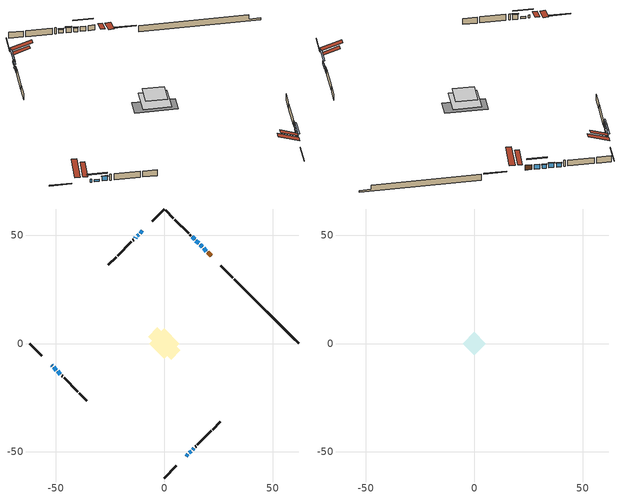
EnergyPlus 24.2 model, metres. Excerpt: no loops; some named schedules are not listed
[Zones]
conditioned space
 floor outside (Floor1 construction): -0.7,0 0,0.7 0.7,0 0,-0.7 z1.37
 floor adiabatic (AdiabaticFloorConstruction): -6.96,0 0,6.96 6.96,0 0,-6.96 z1.37
 floor foundation (Slab1 construction): -7.44,3.17 -3.17,7.44 7.44,-3.17 3.17,-7.44 z-1.14
 wall outside (RimJoist1 construction): 0,-62.09 5.58,-56.52 / -62.09,0 -56.52,-5.58 / 0,62.09 -5.58,56.52 / 31.69,30.4 26.12,35.98 z1.37:1.67
 wall outside (AdiabaticWallConstruction 1): 21.65,40.45 20.05,42.04 z1.37:3.4
 wall outside (AdiabaticWallConstruction): -52.05,-10.05 -51.74,-10.35 z1.37:2.59; 19.39,42.7 18.14,43.96 / 15.89,46.2 14.63,47.46 z1.37:3.33; -10.05,52.05 -11.13,50.97 / -11.78,50.31 -12.41,49.68 / 10.05,-52.05 10.89,-51.2 / -51.09,-11 -49.83,-12.26 / -13.07,49.02 -13.5,48.59 z1.37:2.13; 17.48,44.61 16.54,45.55 / 13.97,48.12 12.9,49.2 z1.37:2.89; 11.55,-50.54 12.39,-49.7 / 13.05,-49.04 13.68,-48.41 z1.37:2.31; -49.18,-12.92 -47.92,-14.17 z1.37:3.25
 wall outside (Wall1 construction): 14.34,-47.76 14.69,-47.4 / -47.26,-14.83 -46.91,-15.18 / -14.16,47.94 -14.51,47.58 / 12.24,49.85 11.89,50.21 z1.37:3.81
 wall outside (Wall2 construction): 15.35,-46.74 21.73,-40.37 / -46.25,-15.84 -39.87,-22.22 / -15.17,46.92 -21.55,40.55 / 11.23,50.86 4.85,57.24 z1.37:3.81
 wall outside (Wall3 construction): 22.38,-39.71 25.92,-36.17 / -39.22,-22.88 -35.68,-26.41 / -22.2,39.89 -25.74,36.35 / 4.19,57.9 0.66,61.44 z1.37:3.81
 wall foundation (FoundationWall1 construction): 32.35,29.74,-1.14 32.35,29.74,1.37 59.12,2.97,1.37 59.12,2.97,-0.43 62.09,0,-0.43 62.09,0,-1.14
 window (WindowConstruction 7): -52.04,-10.05 -51.75,-10.35 z1.37:2.59
 window (WindowConstruction 8): 19.39,42.7 18.14,43.96 z1.37:3.33
 window (WindowConstruction 9): -10.05,52.04 -11.13,50.97 z1.37:2.13
 window (WindowConstruction 10): -11.78,50.31 -12.41,49.68 z1.37:2.13
 window (WindowConstruction 11): 10.05,-52.04 10.89,-51.2 z1.37:2.13
 window (WindowConstruction 12): -51.09,-11 -49.83,-12.26 z1.37:2.13
 window (WindowConstruction): 17.48,44.61 16.54,45.55 z1.37:2.89
 window (WindowConstruction 1): 15.89,46.2 14.63,47.46 z1.37:3.33
 window (WindowConstruction 2): 13.97,48.12 12.9,49.2 z1.37:2.89
 window (WindowConstruction 3): -13.07,49.02 -13.5,48.59 z1.37:2.13
 window (WindowConstruction 4): 11.55,-50.54 12.39,-49.7 z1.37:2.31
 window (WindowConstruction 5): 13.05,-49.04 13.68,-48.41 z1.37:2.31
 window (WindowConstruction 6): -49.18,-12.92 -47.92,-14.17 z1.37:3.25
 door (Door): 21.65,40.45 20.05,42.04 z1.37:3.4
 ceiling adiabatic (AdiabaticFloorConstruction): 0,-6.96 6.96,0 0,6.96 -6.96,0 z1.37
 roof outside (Roof2 construction): 9.39,-52.7,3.81 5.13,-48.44,5.82 4,-49.56,5.82 8.27,-53.83,3.81; -52.7,-9.39,3.81 -48.44,-5.13,5.82 -49.56,-4,5.82 -53.83,-8.27,3.81; -9.39,52.7,3.81 -5.13,48.44,5.82 -4,49.56,5.82 -8.27,53.83,3.81; 22.3,39.79,3.81 18.04,35.52,5.82 19.16,34.4,5.82 23.43,38.67,3.81
attic - vented
 floor to conditioned space (Floor2 construction Reversed): -5.36,0 0,5.36 5.36,0 0,-5.36 z3.81
 roof outside (Roof1 construction): 7.61,-54.48,3.81 2.39,-49.26,6.27 1.01,-50.63,6.27 6.23,-55.86,3.81; -54.48,-7.61,3.81 -49.26,-2.39,6.27 -50.63,-1.01,6.27 -55.86,-6.23,3.81; -7.61,54.48,3.81 -2.39,49.26,6.27 -1.01,50.63,6.27 -6.23,55.86,3.81; 24.08,38.01,3.81 18.86,32.78,6.27 20.24,31.41,6.27 25.46,36.63,3.81
shading: 16.27,45.82 21.26,40.83 21.55,41.12 16.56,46.11 z5.97; -12.99,49.1 -8.18,53.91 -8.47,54.2 -13.28,49.39 z4.77; -14.28,47.81 -9.92,52.18 -10.21,52.47 -14.57,48.1 z4.77; 12.76,-49.33 8.18,-53.91 8.47,-54.2 13.05,-49.62 z4.77; -47.97,-14.13 -52.96,-9.14 -53.25,-9.43 -48.26,-14.42 z4.77; 16.4,45.69 17.62,44.47 17.91,44.76 16.69,45.98 z3.1; 14.49,47.6 16.03,46.06 16.32,46.35 14.78,47.89 z3.53; 12.75,49.34 14.12,47.98 14.41,48.27 13.05,49.63 z3.1; -13.64,48.45 -12.93,49.17 -13.22,49.46 -13.93,48.74 z2.33; 12.54,-49.56 11.41,-50.68 11.7,-50.98 12.83,-49.85 z2.51; 13.82,-48.27 12.91,-49.18 13.2,-49.47 14.11,-48.56 z2.51; -47.78,-14.31 -49.32,-12.77 -49.61,-13.06 -48.07,-14.61 z3.45
[Building]
Building 1: Terrain=Suburbs
[Site:Location]
Erieau AUT_ON: Latitude {deg}=42.25; Longitude {deg}=-81.9; Time Zone {hr}=-5; Elevation {m}=178; Keep Site Location Information=Yes
[Site:GroundTemperature:Shallow]
5.2292, 3.30147, 3.1471, 4.0619, 7.73432, 11.3896, 14.5586, 16.5661, 16.7366, 15.1039, 12.0157, 8.47254
[Site:WaterMainsTemperature]
Calculation Method=Schedule; Temperature Schedule=mains temperature schedule
[Material] Roughness=Rough; Thermal Absorptance=0.9
Name | Thickness {m} | Conductivity {W/m-K} | Density {kg/m3} | Specific Heat {J/kg-K} | Solar Absorptance | Visible Absorptance
asphalt or fiberglass shingles | 0.00635 | 0.162714 | 1121.4 | 1465.45 | 0.4 | 0.4
ceiling loosefill ins | 0.254 | 0.0480833 | 16.02 | 1046.75 | 0.7 | 0.7
ceiling stud and cavity | 0.1397 | 0.157415 | 65.682 | 1177.47 | 0.7 | 0.7
concrete 4.0 in. | 0.1016 | 1.803125 | 2242.8 | 837.4 | 0.7 | 0.7
concrete 8.0 in. | 0.2032 | 1.803125 | 2242.8 | 837.4 | 0.7 | 0.7
door material | 0.04445 | 0.053851 | 512.64 | 1214.23 | 0.7 | 0.7
exterior vertical ins | 0.0698541 | 0.029427 | 32.04 | 1214.23 | 0.7 | 0.7
floor covering | 0.0127 | 0.0433444 | 54.468 | 1339.84 | 0.6 | 0.6
floor rigid ins; rim joist rigid ins; wall rigid ins | 0.051816 | 0.029427 | 32.04 | 1214.23 | 0.7 | 0.7
floor rigid ins 1; wall rigid ins 1 | 0.512978 | 0.029427 | 32.04 | 1214.23 | 0.7 | 0.7
floor stud and cavity | 0.1397 | 0.106465 | 92.3553 | 1139.71 | 0.7 | 0.7
floor stud and cavity 1 | 0.1397 | 1.75129 | 37.0049 | 1207.88 | 0.7 | 0.7
furniture material conditioned space 1 | 0.1524 | 0.115458 | 640.8 | 1214.23 | 0.6 | 0.6
gypsum board | 0.0127 | 0.160291 | 801 | 837.4 | 0.6 | 0.6
gypsum board 1 | 0.0127 | 0.160291 | 801 | 837.4 | 0.7 | 0.7
osb sheathing 0.5 in. | 0.0127 | 0.115458 | 512.64 | 1214.23 | 0.7 | 0.7
osb sheathing 0.75 in. | 0.01905 | 0.115458 | 512.64 | 1214.23 | 0.7 | 0.7
osb sheathing 2.0 in. | 0.0508 | 0.115458 | 512.64 | 1214.23 | 0.7 | 0.7
rim joist stud and cavity | 0.0508 | 0.0413573 | 125.044 | 1163.47 | 0.6 | 0.6
roof stud and cavity | 0.2032 | 0.118629 | 78.34581 | 1123.46 | 0.7 | 0.7
wall stud and cavity | 0.1397 | 0.322524 | 139.0536 | 1170.24 | 0.7 | 0.7
wall stud and cavity 1 | 0.1397 | 0.215597 | 139.0536 | 1170.24 | 0.7 | 0.7
wall stud and cavity 2 | 0.1397 | 0.0868833 | 139.0536 | 1170.24 | 0.7 | 0.7
wall stud and cavity 3 | 0.0889 | 0.380278 | 52.3479 | 1209.89 | 0.7 | 0.7
wall stud and cavity 4 | 0.0889 | 0.391764 | 83.0341 | 1211.67 | 0.7 | 0.7
wood siding | 0.0254 | 0.102417 | 544.68 | 1172.36 | 0.4 | 0.4
wood siding 1; wood siding 2; wood siding 3 | 0.0254 | 0.102417 | 544.68 | 1172.36 | 0.7 | 0.7
[WindowMaterial:SimpleGlazingSystem]
Name | U-Factor {W/m2-K} | Solar Heat Gain Coefficient
WindowMaterial | 3.27734 | 0.53
WindowMaterial 1 | 2.98152 | 0.59
WindowMaterial 10 | 3.27961 | 0.52
WindowMaterial 11 | 3.281884 | 0.56
WindowMaterial 2 | 3.29154 | 0.6
WindowMaterial 3 | 3.26371 | 0.44
WindowMaterial 4 | 3.284723 | 0.54
WindowMaterial 5 | 3.28416 | 0.51
WindowMaterial 6 | 3.29154 | 0.63
WindowMaterial 7 | 6.972584 | 0.66
WindowMaterial 8 | 3.28075 | 0.54
WindowMaterial 9 | 3.27734 | 0.49
[Construction]
AdiabaticFloorConstruction: floor stud and cavity 1, floor rigid ins 1, osb sheathing 0.75 in., floor covering
AdiabaticWallConstruction: wood siding 2, wall rigid ins 1, wall stud and cavity 3, gypsum board
AdiabaticWallConstruction 1: wood siding 3, wall rigid ins 1, wall stud and cavity 3, gypsum board
Door: door material
Floor1 construction: floor stud and cavity, floor rigid ins, osb sheathing 0.75 in., floor covering
Floor2 construction Reversed: gypsum board, ceiling stud and cavity, ceiling loosefill ins
FoundationWall1 construction: concrete 8.0 in., gypsum board 1
furniture construction conditioned space 1: furniture material conditioned space 1
PartitionWallConstruction: gypsum board, wall stud and cavity 4, gypsum board
RimJoist1 construction: wood siding 1, rim joist rigid ins, osb sheathing 2.0 in., rim joist stud and cavity
Roof1 construction: asphalt or fiberglass shingles
Roof2 construction: asphalt or fiberglass shingles, osb sheathing 0.75 in., roof stud and cavity, gypsum board
Slab1 construction: concrete 4.0 in.
Wall1 construction: wood siding, wall rigid ins, osb sheathing 0.5 in., wall stud and cavity, gypsum board
Wall2 construction: wood siding, wall rigid ins, osb sheathing 0.5 in., wall stud and cavity 1, gypsum board
Wall3 construction: wood siding, osb sheathing 0.5 in., wall stud and cavity 2, gypsum board
WindowConstruction: WindowMaterial
WindowConstruction 1; WindowConstruction 8: WindowMaterial 1
WindowConstruction 10: WindowMaterial 9
WindowConstruction 11: WindowMaterial 10
WindowConstruction 12: WindowMaterial 11
WindowConstruction 2: WindowMaterial 2
WindowConstruction 3: WindowMaterial 3
WindowConstruction 4: WindowMaterial 4
WindowConstruction 5: WindowMaterial 5
WindowConstruction 6: WindowMaterial 6
WindowConstruction 7: WindowMaterial 7
WindowConstruction 9: WindowMaterial 8
[Zone] Multiplier=1; Part of Total Floor Area=Yes
Name | Volume {m3}
attic - vented | 23.004
conditioned space | 497.3
[Space]
Name | Zone | Volume {m3}
attic - vented 1 | attic - vented | 23.004
conditioned space 1 | conditioned space | 497.3
[ZoneInfiltration:EffectiveLeakageArea]
infil attic - vented 1: Zone or Space=attic - vented 1; Schedule=Always On Discrete; Effective Air Leakage Area {cm2}=2761.92; Stack Coefficient=0.000171257; Wind Coefficient=8.84187e-06
[ZoneMixing]
whole house fan mix: Zone or Space=attic - vented; Schedule=Always On Continuous; Design Flow Rate Calculation Method=Flow/Zone; Design Flow Rate {m3/s}=0; Source Zone or Space=conditioned space
[SurfaceProperty:ExposedFoundationPerimeter]
Slab1: Exposed Perimeter Calculation Method=TotalExposedPerimeter; Total Exposed Perimeter {m}=42.062
[InternalMass] Zone or ZoneList=conditioned space; Space or SpaceList=conditioned space 1
Name | Construction | Surface Area {m2}
furniture mass conditioned space 1 | furniture construction conditioned space 1 | 75.3479
partition wall mass | PartitionWallConstruction | 188.37
[Lights]
interior lighting: Zone or ZoneList or Space or SpaceList=conditioned space 1; Schedule=interior lighting schedule; Design Level Calculation Method=LightingLevel; Lighting Level {W}=343.2; Return Air Fraction=0; Fraction Radiant=0.6; Fraction Visible=0.2; Fraction Replaceable=1
[People]
occupants: Zone or ZoneList or Space or SpaceList=conditioned space 1; Number of People Schedule=occupants schedule; Number of People Calculation Method=People; Number of People=3; Fraction Radiant=0.314171; Sensible Heat Fraction=0.56303; Activity Level Schedule=occupants activity schedule; Carbon Dioxide Generation Rate {m3/s-W}=0; Enable ASHRAE 55 Comfort Warnings=No; Mean Radiant Temperature Calculation Type=EnclosureAveraged
[ElectricEquipment] Zone or ZoneList or Space or SpaceList=conditioned space 1; Design Level Calculation Method=EquipmentLevel
Name | Schedule | Design Level {W} | Fraction Latent | Fraction Radiant | Fraction Lost
clothes dryer | clothes dryer schedule | 140.772 | 0.015 | 0.081 | 0.85
clothes washer | clothes washer schedule | 32.1985 | 0.03 | 0.162 | 0.7
cooking range | cooking range schedule | 215.147 | 0.08 | 0.432 | 0.2
dishwasher | dishwasher schedule | 66.8632 | 0.3 | 0.18 | 0.4
fridge | fridge schedule | 72.9452 | 0 | 0.6 | 0
mech vent bath fan 0 | mech vent bath fan 0 schedule | 50.2 | 0 | 0 | 1
mech vent bath fan 1 | mech vent bath fan 1 schedule | 50.2 | 0 | 0 | 1
mech vent house fan | mech vent house fan schedule | 0 | 0 | 0 | 1
mech vent house fan cfis | mech vent house fan cfis schedule | 0 | 0 | 0 | 0
mech vent range fan 0 | mech vent range fan 0 schedule | 57 | 0 | 0 | 1
misc plug loads | misc plug loads schedule | 494.7 | 0.045 | 0.513 | 0.1
whole house fan | Always On Discrete | 0 | 0 | 0 | 1
[OtherEquipment] Zone or ZoneList or Space or SpaceList=conditioned space 1; Design Level Calculation Method=EquipmentLevel
Name | Fuel Type | Schedule | Design Level {W} | Fraction Latent | Fraction Radiant | Fraction Lost
clothes dryer 1 | Electricity | clothes dryer schedule | 0 | 0.015 | 0.081 | 0.85
cooking range 1 | Electricity | cooking range schedule | 0 | 0.08 | 0.432 | 0.2
general water use latent | None | general water use schedule | 62.594 | 1 | 0 | 0
general water use sensible | None | general water use schedule | -61.6891 | 0 | 0.6 | 0
mech vent house fan latent load | None | Always On Discrete | 0 | 1 | 0 | 0
mech vent house fan sensible load | None | Always On Discrete | 0 | 0 | 0 | 0
water heater energy adjustment1 | NaturalGas | Always On Discrete | 0.01 | 0 | 0 | 1
[ZoneInfiltration:DesignFlowRate] Zone or ZoneList or Space or SpaceList=conditioned space 1; Schedule=Always On Discrete; Design Flow Rate Calculation Method=Flow/Zone; Design Flow Rate {m3/s}=0
infil flow; natural vent flow; whole house fan flow
[Foundation:Kiva]
Foundation Kiva 1: Initial Indoor Air Temperature {C}=18; Wall Height Above Grade {m}=1.36998; Wall Depth Below Slab {m}=0.2032; Custom Block Material Name 1=exterior vertical ins; Custom Block Depth 1 {m}=2.51; Custom Block X Position 1 {m}=0.2159; Custom Block Z Position 1 {m}=0
[Foundation:Kiva:Settings]
Soil Conductivity {W/m-K}=0.849921; Soil Density {kg/m3}=1842.3; Soil Specific Heat {J/kg-K}=418.7; Ground Solar Absorptivity=0.9; Ground Thermal Absorptivity=0.9; Ground Surface Roughness {m}=0.03; Far-Field Width {m}=40; Deep-Ground Boundary Condition=ZeroFlux; Deep-Ground Depth {m}=40; Minimum Cell Dimension {m}=0.2; Maximum Cell Growth Coefficient=3; Simulation Timestep=Timestep
[Exterior:Lights]
exterior lighting: Schedule=exterior lighting schedule; Design Level {W}=75.6
[Schedule:Constant]
Name | Hourly Value
Always On Continuous; mech vent house fan schedule; mech vent house fan cfis schedule; Always On Discrete | 1
occupants activity schedule | 117.228
fridge schedule | 0
[Schedule:Week:Daily]
interior lighting schedule Week Rule - Jan1-Jan27: interior lighting schedule day, interior lighting schedule day, interior lighting schedule day, interior lighting schedule day, interior lighting schedule day, interior lighting schedule day, interior lighting schedule day, interior lighting schedule default day, interior lighting schedule default day, interior lighting schedule default day, interior lighting schedule default day, interior lighting schedule default day
interior lighting schedule Week Rule - Jan28-Feb3: interior lighting schedule day, interior lighting schedule day, interior lighting schedule day, interior lighting schedule day, interior lighting schedule day 1, interior lighting schedule day 1, interior lighting schedule day 1, interior lighting schedule default day, interior lighting schedule default day, interior lighting schedule default day, interior lighting schedule default day, interior lighting schedule default day
interior lighting schedule Week Rule - Feb4-Feb24: interior lighting schedule day 1, interior lighting schedule day 1, interior lighting schedule day 1, interior lighting schedule day 1, interior lighting schedule day 1, interior lighting schedule day 1, interior lighting schedule day 1, interior lighting schedule default day, interior lighting schedule default day, interior lighting schedule default day, interior lighting schedule default day, interior lighting schedule default day
interior lighting schedule Week Rule - Feb25-Mar3: interior lighting schedule day 1, interior lighting schedule day 1, interior lighting schedule day 1, interior lighting schedule day 1, interior lighting schedule day 2, interior lighting schedule day 2, interior lighting schedule day 2, interior lighting schedule default day, interior lighting schedule default day, interior lighting schedule default day, interior lighting schedule default day, interior lighting schedule default day
interior lighting schedule Week Rule - Mar4-Mar31: interior lighting schedule day 2, interior lighting schedule day 2, interior lighting schedule day 2, interior lighting schedule day 2, interior lighting schedule day 2, interior lighting schedule day 2, interior lighting schedule day 2, interior lighting schedule default day, interior lighting schedule default day, interior lighting schedule default day, interior lighting schedule default day, interior lighting schedule default day
interior lighting schedule Week Rule - Apr1-Apr28: interior lighting schedule day 3, interior lighting schedule day 3, interior lighting schedule day 3, interior lighting schedule day 3, interior lighting schedule day 3, interior lighting schedule day 3, interior lighting schedule day 3, interior lighting schedule default day, interior lighting schedule default day, interior lighting schedule default day, interior lighting schedule default day, interior lighting schedule default day
interior lighting schedule Week Rule - Apr29-May5: interior lighting schedule day 3, interior lighting schedule day 3, interior lighting schedule day 4, interior lighting schedule day 4, interior lighting schedule day 4, interior lighting schedule day 4, interior lighting schedule day 4, interior lighting schedule default day, interior lighting schedule default day, interior lighting schedule default day, interior lighting schedule default day, interior lighting schedule default day
interior lighting schedule Week Rule - May6-May26: interior lighting schedule day 4, interior lighting schedule day 4, interior lighting schedule day 4, interior lighting schedule day 4, interior lighting schedule day 4, interior lighting schedule day 4, interior lighting schedule day 4, interior lighting schedule default day, interior lighting schedule default day, interior lighting schedule default day, interior lighting schedule default day, interior lighting schedule default day
interior lighting schedule Week Rule - May27-Jun2: interior lighting schedule day 4, interior lighting schedule day 4, interior lighting schedule day 4, interior lighting schedule day 4, interior lighting schedule day 4, interior lighting schedule day 5, interior lighting schedule day 5, interior lighting schedule default day, interior lighting schedule default day, interior lighting schedule default day, interior lighting schedule default day, interior lighting schedule default day
interior lighting schedule Week Rule - Jun3-Jun30: interior lighting schedule day 5, interior lighting schedule day 5, interior lighting schedule day 5, interior lighting schedule day 5, interior lighting schedule day 5, interior lighting schedule day 5, interior lighting schedule day 5, interior lighting schedule default day, interior lighting schedule default day, interior lighting schedule default day, interior lighting schedule default day, interior lighting schedule default day
interior lighting schedule Week Rule - Jul1-Jul28: interior lighting schedule day 6, interior lighting schedule day 6, interior lighting schedule day 6, interior lighting schedule day 6, interior lighting schedule day 6, interior lighting schedule day 6, interior lighting schedule day 6, interior lighting schedule default day, interior lighting schedule default day, interior lighting schedule default day, interior lighting schedule default day, interior lighting schedule default day
interior lighting schedule Week Rule - Jul29-Aug4: interior lighting schedule day 6, interior lighting schedule day 6, interior lighting schedule day 6, interior lighting schedule day 7, interior lighting schedule day 7, interior lighting schedule day 7, interior lighting schedule day 7, interior lighting schedule default day, interior lighting schedule default day, interior lighting schedule default day, interior lighting schedule default day, interior lighting schedule default day
interior lighting schedule Week Rule - Aug5-Aug25: interior lighting schedule day 7, interior lighting schedule day 7, interior lighting schedule day 7, interior lighting schedule day 7, interior lighting schedule day 7, interior lighting schedule day 7, interior lighting schedule day 7, interior lighting schedule default day, interior lighting schedule default day, interior lighting schedule default day, interior lighting schedule default day, interior lighting schedule default day
interior lighting schedule Week Rule - Aug26-Sep1: interior lighting schedule day 7, interior lighting schedule day 7, interior lighting schedule day 7, interior lighting schedule day 7, interior lighting schedule day 7, interior lighting schedule day 7, interior lighting schedule day 8, interior lighting schedule default day, interior lighting schedule default day, interior lighting schedule default day, interior lighting schedule default day, interior lighting schedule default day
interior lighting schedule Week Rule - Sep2-Sep29: interior lighting schedule day 8, interior lighting schedule day 8, interior lighting schedule day 8, interior lighting schedule day 8, interior lighting schedule day 8, interior lighting schedule day 8, interior lighting schedule day 8, interior lighting schedule default day, interior lighting schedule default day, interior lighting schedule default day, interior lighting schedule default day, interior lighting schedule default day
interior lighting schedule Week Rule - Sep30-Oct6: interior lighting schedule day 8, interior lighting schedule day 9, interior lighting schedule day 9, interior lighting schedule day 9, interior lighting schedule day 9, interior lighting schedule day 9, interior lighting schedule day 9, interior lighting schedule default day, interior lighting schedule default day, interior lighting schedule default day, interior lighting schedule default day, interior lighting schedule default day
interior lighting schedule Week Rule - Oct7-Oct27: interior lighting schedule day 9, interior lighting schedule day 9, interior lighting schedule day 9, interior lighting schedule day 9, interior lighting schedule day 9, interior lighting schedule day 9, interior lighting schedule day 9, interior lighting schedule default day, interior lighting schedule default day, interior lighting schedule default day, interior lighting schedule default day, interior lighting schedule default day
interior lighting schedule Week Rule - Oct28-Nov3: interior lighting schedule day 9, interior lighting schedule day 9, interior lighting schedule day 9, interior lighting schedule day 9, interior lighting schedule day 10, interior lighting schedule day 10, interior lighting schedule day 10, interior lighting schedule default day, interior lighting schedule default day, interior lighting schedule default day, interior lighting schedule default day, interior lighting schedule default day
interior lighting schedule Week Rule - Nov4-Nov24: interior lighting schedule day 10, interior lighting schedule day 10, interior lighting schedule day 10, interior lighting schedule day 10, interior lighting schedule day 10, interior lighting schedule day 10, interior lighting schedule day 10, interior lighting schedule default day, interior lighting schedule default day, interior lighting schedule default day, interior lighting schedule default day, interior lighting schedule default day
interior lighting schedule Week Rule - Nov25-Dec1: interior lighting schedule day 10, interior lighting schedule day 10, interior lighting schedule day 10, interior lighting schedule day 10, interior lighting schedule day 10, interior lighting schedule day 10, interior lighting schedule day 11, interior lighting schedule default day, interior lighting schedule default day, interior lighting schedule default day, interior lighting schedule default day, interior lighting schedule default day
interior lighting schedule Week Rule - Dec2-Dec31: interior lighting schedule day 11, interior lighting schedule day 11, interior lighting schedule day 11, interior lighting schedule day 11, interior lighting schedule day 11, interior lighting schedule day 11, interior lighting schedule day 11, interior lighting schedule default day, interior lighting schedule default day, interior lighting schedule default day, interior lighting schedule default day, interior lighting schedule default day
occupants schedule Week Rule - Jan1-Dec31: occupants schedule day, occupants schedule day, occupants schedule day, occupants schedule day, occupants schedule day, occupants schedule day, occupants schedule day, occupants schedule default day, occupants schedule default day, occupants schedule default day, occupants schedule default day, occupants schedule default day
clothes dryer schedule Week Rule - Jan1-Dec31: clothes dryer schedule day, clothes dryer schedule day, clothes dryer schedule day, clothes dryer schedule day, clothes dryer schedule day, clothes dryer schedule day, clothes dryer schedule day, clothes dryer schedule default day, clothes dryer schedule default day, clothes dryer schedule default day, clothes dryer schedule default day, clothes dryer schedule default day
clothes washer schedule Week Rule - Jan1-Dec31: clothes washer schedule day, clothes washer schedule day, clothes washer schedule day, clothes washer schedule day, clothes washer schedule day, clothes washer schedule day, clothes washer schedule day, clothes washer schedule default day, clothes washer schedule default day, clothes washer schedule default day, clothes washer schedule default day, clothes washer schedule default day
cooking range schedule Week Rule - Jan1-Dec31: cooking range schedule day, cooking range schedule day, cooking range schedule day, cooking range schedule day, cooking range schedule day, cooking range schedule day, cooking range schedule day, cooking range schedule default day, cooking range schedule default day, cooking range schedule default day, cooking range schedule default day, cooking range schedule default day
dishwasher schedule Week Rule - Jan1-Dec31: dishwasher schedule day, dishwasher schedule day, dishwasher schedule day, dishwasher schedule day, dishwasher schedule day, dishwasher schedule day, dishwasher schedule day, dishwasher schedule default day, dishwasher schedule default day, dishwasher schedule default day, dishwasher schedule default day, dishwasher schedule default day
mech vent bath fan 0 schedule Week Rule - Jan1-Dec31: mech vent bath fan 0 schedule day, mech vent bath fan 0 schedule day, mech vent bath fan 0 schedule day, mech vent bath fan 0 schedule day, mech vent bath fan 0 schedule day, mech vent bath fan 0 schedule day, mech vent bath fan 0 schedule day, mech vent bath fan 0 schedule default day, mech vent bath fan 0 schedule default day, mech vent bath fan 0 schedule default day, mech vent bath fan 0 schedule default day, mech vent bath fan 0 schedule default day
mech vent bath fan 1 schedule Week Rule - Jan1-Dec31: mech vent bath fan 1 schedule day, mech vent bath fan 1 schedule day, mech vent bath fan 1 schedule day, mech vent bath fan 1 schedule day, mech vent bath fan 1 schedule day, mech vent bath fan 1 schedule day, mech vent bath fan 1 schedule day, mech vent bath fan 1 schedule default day, mech vent bath fan 1 schedule default day, mech vent bath fan 1 schedule default day, mech vent bath fan 1 schedule default day, mech vent bath fan 1 schedule default day
mech vent range fan 0 schedule Week Rule - Jan1-Dec31: mech vent range fan 0 schedule day, mech vent range fan 0 schedule day, mech vent range fan 0 schedule day, mech vent range fan 0 schedule day, mech vent range fan 0 schedule day, mech vent range fan 0 schedule day, mech vent range fan 0 schedule day, mech vent range fan 0 schedule default day, mech vent range fan 0 schedule default day, mech vent range fan 0 schedule default day, mech vent range fan 0 schedule default day, mech vent range fan 0 schedule default day
misc plug loads schedule Week Rule - Jan1-Dec31: misc plug loads schedule day, misc plug loads schedule day, misc plug loads schedule day, misc plug loads schedule day, misc plug loads schedule day, misc plug loads schedule day, misc plug loads schedule day, misc plug loads schedule default day, misc plug loads schedule default day, misc plug loads schedule default day, misc plug loads schedule default day, misc plug loads schedule default day
general water use schedule Week Rule - Jan1-Dec31: general water use schedule day, general water use schedule day, general water use schedule day, general water use schedule day, general water use schedule day, general water use schedule day, general water use schedule day, general water use schedule default day, general water use schedule default day, general water use schedule default day, general water use schedule default day, general water use schedule default day
exterior lighting schedule Week Rule - Jan1-Jan27: exterior lighting schedule day, exterior lighting schedule day, exterior lighting schedule day, exterior lighting schedule day, exterior lighting schedule day, exterior lighting schedule day, exterior lighting schedule day, exterior lighting schedule default day, exterior lighting schedule default day, exterior lighting schedule default day, exterior lighting schedule default day, exterior lighting schedule default day
exterior lighting schedule Week Rule - Jan28-Feb3: exterior lighting schedule day, exterior lighting schedule day, exterior lighting schedule day, exterior lighting schedule day, exterior lighting schedule day 1, exterior lighting schedule day 1, exterior lighting schedule day 1, exterior lighting schedule default day, exterior lighting schedule default day, exterior lighting schedule default day, exterior lighting schedule default day, exterior lighting schedule default day
exterior lighting schedule Week Rule - Feb4-Feb24: exterior lighting schedule day 1, exterior lighting schedule day 1, exterior lighting schedule day 1, exterior lighting schedule day 1, exterior lighting schedule day 1, exterior lighting schedule day 1, exterior lighting schedule day 1, exterior lighting schedule default day, exterior lighting schedule default day, exterior lighting schedule default day, exterior lighting schedule default day, exterior lighting schedule default day
exterior lighting schedule Week Rule - Feb25-Mar3: exterior lighting schedule day 1, exterior lighting schedule day 1, exterior lighting schedule day 1, exterior lighting schedule day 1, exterior lighting schedule day 2, exterior lighting schedule day 2, exterior lighting schedule day 2, exterior lighting schedule default day, exterior lighting schedule default day, exterior lighting schedule default day, exterior lighting schedule default day, exterior lighting schedule default day
exterior lighting schedule Week Rule - Mar4-Mar31: exterior lighting schedule day 2, exterior lighting schedule day 2, exterior lighting schedule day 2, exterior lighting schedule day 2, exterior lighting schedule day 2, exterior lighting schedule day 2, exterior lighting schedule day 2, exterior lighting schedule default day, exterior lighting schedule default day, exterior lighting schedule default day, exterior lighting schedule default day, exterior lighting schedule default day
exterior lighting schedule Week Rule - Apr1-Apr28: exterior lighting schedule day 3, exterior lighting schedule day 3, exterior lighting schedule day 3, exterior lighting schedule day 3, exterior lighting schedule day 3, exterior lighting schedule day 3, exterior lighting schedule day 3, exterior lighting schedule default day, exterior lighting schedule default day, exterior lighting schedule default day, exterior lighting schedule default day, exterior lighting schedule default day
exterior lighting schedule Week Rule - Apr29-May5: exterior lighting schedule day 3, exterior lighting schedule day 3, exterior lighting schedule day 4, exterior lighting schedule day 4, exterior lighting schedule day 4, exterior lighting schedule day 4, exterior lighting schedule day 4, exterior lighting schedule default day, exterior lighting schedule default day, exterior lighting schedule default day, exterior lighting schedule default day, exterior lighting schedule default day
exterior lighting schedule Week Rule - May6-May26: exterior lighting schedule day 4, exterior lighting schedule day 4, exterior lighting schedule day 4, exterior lighting schedule day 4, exterior lighting schedule day 4, exterior lighting schedule day 4, exterior lighting schedule day 4, exterior lighting schedule default day, exterior lighting schedule default day, exterior lighting schedule default day, exterior lighting schedule default day, exterior lighting schedule default day
exterior lighting schedule Week Rule - May27-Jun2: exterior lighting schedule day 4, exterior lighting schedule day 4, exterior lighting schedule day 4, exterior lighting schedule day 4, exterior lighting schedule day 4, exterior lighting schedule day 5, exterior lighting schedule day 5, exterior lighting schedule default day, exterior lighting schedule default day, exterior lighting schedule default day, exterior lighting schedule default day, exterior lighting schedule default day
exterior lighting schedule Week Rule - Jun3-Jun30: exterior lighting schedule day 5, exterior lighting schedule day 5, exterior lighting schedule day 5, exterior lighting schedule day 5, exterior lighting schedule day 5, exterior lighting schedule day 5, exterior lighting schedule day 5, exterior lighting schedule default day, exterior lighting schedule default day, exterior lighting schedule default day, exterior lighting schedule default day, exterior lighting schedule default day
exterior lighting schedule Week Rule - Jul1-Jul28: exterior lighting schedule day 6, exterior lighting schedule day 6, exterior lighting schedule day 6, exterior lighting schedule day 6, exterior lighting schedule day 6, exterior lighting schedule day 6, exterior lighting schedule day 6, exterior lighting schedule default day, exterior lighting schedule default day, exterior lighting schedule default day, exterior lighting schedule default day, exterior lighting schedule default day
exterior lighting schedule Week Rule - Jul29-Aug4: exterior lighting schedule day 6, exterior lighting schedule day 6, exterior lighting schedule day 6, exterior lighting schedule day 7, exterior lighting schedule day 7, exterior lighting schedule day 7, exterior lighting schedule day 7, exterior lighting schedule default day, exterior lighting schedule default day, exterior lighting schedule default day, exterior lighting schedule default day, exterior lighting schedule default day
exterior lighting schedule Week Rule - Aug5-Aug25: exterior lighting schedule day 7, exterior lighting schedule day 7, exterior lighting schedule day 7, exterior lighting schedule day 7, exterior lighting schedule day 7, exterior lighting schedule day 7, exterior lighting schedule day 7, exterior lighting schedule default day, exterior lighting schedule default day, exterior lighting schedule default day, exterior lighting schedule default day, exterior lighting schedule default day
exterior lighting schedule Week Rule - Aug26-Sep1: exterior lighting schedule day 7, exterior lighting schedule day 7, exterior lighting schedule day 7, exterior lighting schedule day 7, exterior lighting schedule day 7, exterior lighting schedule day 7, exterior lighting schedule day 8, exterior lighting schedule default day, exterior lighting schedule default day, exterior lighting schedule default day, exterior lighting schedule default day, exterior lighting schedule default day
[Schedule:Year]
interior lighting schedule: interior lighting schedule Week Rule - Jan1-Jan27, 1, 1, 1, 27, interior lighting schedule Week Rule - Jan28-Feb3, 1, 28, 2, 3, interior lighting schedule Week Rule - Feb4-Feb24, 2, 4, 2, 24, interior lighting schedule Week Rule - Feb25-Mar3, 2, 25, 3, 3, interior lighting schedule Week Rule - Mar4-Mar31, 3, 4, 3, 31, interior lighting schedule Week Rule - Apr1-Apr28, 4, 1, 4, 28, interior lighting schedule Week Rule - Apr29-May5, 4, 29, 5, 5, interior lighting schedule Week Rule - May6-May26, 5, 6, 5, 26, interior lighting schedule Week Rule - May27-Jun2, 5, 27, 6, 2, interior lighting schedule Week Rule - Jun3-Jun30, 6, 3, 6, 30, interior lighting schedule Week Rule - Jul1-Jul28, 7, 1, 7, 28, interior lighting schedule Week Rule - Jul29-Aug4, 7, 29, 8, 4, interior lighting schedule Week Rule - Aug5-Aug25, 8, 5, 8, 25, interior lighting schedule Week Rule - Aug26-Sep1, 8, 26, 9, 1, interior lighting schedule Week Rule - Sep2-Sep29, 9, 2, 9, 29, interior lighting schedule Week Rule - Sep30-Oct6, 9, 30, 10, 6, interior lighting schedule Week Rule - Oct7-Oct27, 10, 7, 10, 27, interior lighting schedule Week Rule - Oct28-Nov3, 10, 28, 11, 3, interior lighting schedule Week Rule - Nov4-Nov24, 11, 4, 11, 24, interior lighting schedule Week Rule - Nov25-Dec1, 11, 25, 12, 1, interior lighting schedule Week Rule - Dec2-Dec31, 12, 2, 12, 31
occupants schedule: occupants schedule Week Rule - Jan1-Dec31, 1, 1, 12, 31
clothes dryer schedule: clothes dryer schedule Week Rule - Jan1-Dec31, 1, 1, 12, 31
clothes washer schedule: clothes washer schedule Week Rule - Jan1-Dec31, 1, 1, 12, 31
cooking range schedule: cooking range schedule Week Rule - Jan1-Dec31, 1, 1, 12, 31
dishwasher schedule: dishwasher schedule Week Rule - Jan1-Dec31, 1, 1, 12, 31
mech vent bath fan 0 schedule: mech vent bath fan 0 schedule Week Rule - Jan1-Dec31, 1, 1, 12, 31
mech vent bath fan 1 schedule: mech vent bath fan 1 schedule Week Rule - Jan1-Dec31, 1, 1, 12, 31
mech vent range fan 0 schedule: mech vent range fan 0 schedule Week Rule - Jan1-Dec31, 1, 1, 12, 31
misc plug loads schedule: misc plug loads schedule Week Rule - Jan1-Dec31, 1, 1, 12, 31
general water use schedule: general water use schedule Week Rule - Jan1-Dec31, 1, 1, 12, 31
exterior lighting schedule: exterior lighting schedule Week Rule - Jan1-Jan27, 1, 1, 1, 27, exterior lighting schedule Week Rule - Jan28-Feb3, 1, 28, 2, 3, exterior lighting schedule Week Rule - Feb4-Feb24, 2, 4, 2, 24, exterior lighting schedule Week Rule - Feb25-Mar3, 2, 25, 3, 3, exterior lighting schedule Week Rule - Mar4-Mar31, 3, 4, 3, 31, exterior lighting schedule Week Rule - Apr1-Apr28, 4, 1, 4, 28, exterior lighting schedule Week Rule - Apr29-May5, 4, 29, 5, 5, exterior lighting schedule Week Rule - May6-May26, 5, 6, 5, 26, exterior lighting schedule Week Rule - May27-Jun2, 5, 27, 6, 2, exterior lighting schedule Week Rule - Jun3-Jun30, 6, 3, 6, 30, exterior lighting schedule Week Rule - Jul1-Jul28, 7, 1, 7, 28, exterior lighting schedule Week Rule - Jul29-Aug4, 7, 29, 8, 4, exterior lighting schedule Week Rule - Aug5-Aug25, 8, 5, 8, 25, exterior lighting schedule Week Rule - Aug26-Sep1, 8, 26, 9, 1, exterior lighting schedule Week Rule - Sep2-Sep29, 9, 2, 9, 29, exterior lighting schedule Week Rule - Sep30-Oct6, 9, 30, 10, 6, exterior lighting schedule Week Rule - Oct7-Oct27, 10, 7, 10, 27, exterior lighting schedule Week Rule - Oct28-Nov3, 10, 28, 11, 3, exterior lighting schedule Week Rule - Nov4-Nov24, 11, 4, 11, 24, exterior lighting schedule Week Rule - Nov25-Dec1, 11, 25, 12, 1, exterior lighting schedule Week Rule - Dec2-Dec31, 12, 2, 12, 31
[Schedule:Compact]
mains temperature schedule: Through: 01/01, For: AllDays, Until: 24:00, 8.89333, Through: 01/02, For: AllDays, Until: 24:00, 8.82722, Through: 01/03, For: AllDays, Until: 24:00, 8.76167, Through: 01/04, For: AllDays, Until: 24:00, 8.69778, Through: 01/05, For: AllDays, Until: 24:00, 8.635, Through: 01/06, For: AllDays, Until: 24:00, 8.57333, Through: 01/07, For: AllDays, Until: 24:00, 8.51333, Through: 01/08, For: AllDays, Until: 24:00, 8.455, Through: 01/09, For: AllDays, Until: 24:00, 8.39778, Through: 01/10, For: AllDays, Until: 24:00, 8.34167, Through: 01/11, For: AllDays, Until: 24:00, 8.28722, Through: 01/12, For: AllDays, Until: 24:00, 8.23444, Through: 01/13, For: AllDays, Until: 24:00, 8.18278, Through: 01/14, For: AllDays, Until: 24:00, 8.13222, Through: 01/15, For: AllDays, Until: 24:00, 8.08389, Through: 01/16, For: AllDays, Until: 24:00, 8.03667, Through: 01/17, For: AllDays, Until: 24:00, 7.99111, Through: 01/18, For: AllDays, Until: 24:00, 7.94667, Through: 01/19, For: AllDays, Until: 24:00, 7.90389, Through: 01/20, For: AllDays, Until: 24:00, 7.86278, Through: 01/21, For: AllDays, Until: 24:00, 7.82333, Through: 01/22, For: AllDays, Until: 24:00, 7.78556, Through: 01/23, For: AllDays, Until: 24:00, 7.74889, Through: 01/24, For: AllDays, Until: 24:00, 7.71444, Through: 01/25, For: AllDays, Until: 24:00, 7.68111, Through: 01/26, For: AllDays, Until: 24:00, 7.64944, Through: 01/27, For: AllDays, Until: 24:00, 7.61944, Through: 01/28, For: AllDays, Until: 24:00, 7.59111, Through: 01/29, For: AllDays, Until: 24:00, 7.56444, Through: 01/30, For: AllDays, Until: 24:00, 7.53944, Through: 01/31, For: AllDays, Until: 24:00, 7.51611, Through: 02/01, For: AllDays, Until: 24:00, 7.49444, Through: 02/02, For: AllDays, Until: 24:00, 7.47389, Through: 02/03, For: AllDays, Until: 24:00, 7.45556, Through: 02/04, For: AllDays, Until: 24:00, 7.43889, Through: 02/05, For: AllDays, Until: 24:00, 7.42389, Through: 02/06, For: AllDays, Until: 24:00, 7.41056, Through: 02/07, For: AllDays, Until: 24:00, 7.39889, Through: 02/08, For: AllDays, Until: 24:00, 7.38833, Through: 02/09, For: AllDays, Until: 24:00, 7.38, Through: 02/10, For: AllDays, Until: 24:00, 7.37389, Through: 02/11, For: AllDays, Until: 24:00, 7.36889, Through: 02/12, For: AllDays, Until: 24:00, 7.36556, Through: 02/13, For: AllDays, Until: 24:00, 7.36389, Through: 02/14, For: AllDays, Until: 24:00, 7.36389, Through: 02/15, For: AllDays, Until: 24:00, 7.36611, Through: 02/16, For: AllDays, Until: 24:00, 7.36944, Through: 02/17, For: AllDays, Until: 24:00, 7.375, Through: 02/18, For: AllDays, Until: 24:00, 7.38167, Through: 02/19, For: AllDays, Until: 24:00, 7.39056, Through: 02/20, For: AllDays, Until: 24:00, 7.40056, Through: 02/21, For: AllDays, Until: 24:00, 7.41278, Through: 02/22, For: AllDays, Until: 24:00, 7.42667, Through: 02/23, For: AllDays, Until: 24:00, 7.44222, Through: 02/24, For: AllDays, Until: 24:00, 7.45889, Through: 02/25, For: AllDays, Until: 24:00, 7.47778, Through: 02/26, For: AllDays, Until: 24:00, 7.49833, Through: 02/27, For: AllDays, Until: 24:00, 7.52056, Through: 02/28, For: AllDays, Until: 24:00, 7.54444, Through: 03/01, For: AllDays, Until: 24:00, 7.56944, Through: 03/02, For: AllDays, Until: 24:00, 7.59667, Through: 03/03, For: AllDays, Until: 24:00, 7.62556, Through: 03/04, For: AllDays, Until: 24:00, 7.65556, Through: 03/05, For: AllDays, Until: 24:00, 7.68778, Through: 03/06, For: AllDays, Until: 24:00, 7.72111, Through: 03/07, For: AllDays, Until: 24:00, 7.75611, Through: 03/08, For: AllDays, Until: 24:00, 7.79278, Through: 03/09, For: AllDays, Until: 24:00, 7.83111, Through: 03/10, For: AllDays, Until: 24:00, 7.87111, Through: 03/11, For: AllDays, Until: 24:00, 7.91222, Through: 03/12, For: AllDays, Until: 24:00, 7.95556, Through: 03/13, For: AllDays, Until: 24:00, 8, Through: 03/14, For: AllDays, Until: 24:00, 8.04556, Through: 03/15, For: AllDays, Until: 24:00, 8.09333, Through: 03/16, For: AllDays, Until: 24:00, 8.14222, Through: 03/17, For: AllDays, Until: 24:00, 8.19278, Through: 03/18, For: AllDays, Until: 24:00, 8.24444, Through: 03/19, For: AllDays, Until: 24:00, 8.29778, Through: 03/20, For: AllDays, Until: 24:00, 8.35278, Through: 03/21, For: AllDays, Until: 24:00, 8.40889, Through: 03/22, For: AllDays, Until: 24:00, 8.46611, Through: 03/23, For: AllDays, Until: 24:00, 8.52556, Through: 03/24, For: AllDays, Until: 24:00, 8.58556, Through: 03/25, For: AllDays, Until: 24:00, 8.64722, Through: 03/26, For: AllDays, Until: 24:00, 8.71, Through: 03/27, For: AllDays, Until: 24:00, 8.77444, Through: 03/28, For: AllDays, Until: 24:00, 8.84, Through: 03/29, For: AllDays, Until: 24:00, 8.90667, Through: 03/30, For: AllDays, Until: 24:00, 8.975, Through: 03/31, For: AllDays, Until: 24:00, 9.04389, Through: 04/01, For: AllDays, Until: 24:00, 9.11444, Through: 04/02, For: AllDays, Until: 24:00, 9.18611, Through: 04/03, For: AllDays, Until: 24:00, 9.25889, Through: 04/04, For: AllDays, Until: 24:00, 9.33278, Through: 04/05, For: AllDays, Until: 24:00, 9.40833, Through: 04/06, For: AllDays, Until: 24:00, 9.48444, Through: 04/07, For: AllDays, Until: 24:00, 9.56167, Through: 04/08, For: AllDays, Until: 24:00, 9.64, Through: 04/09, For: AllDays, Until: 24:00, 9.71889, Through: 04/10, For: AllDays, Until: 24:00, 9.79944, Through: 04/11, For: AllDays, Until: 24:00, 9.88056, Through: 04/12, For: AllDays, Until: 24:00, 9.96333, Through: 04/13, For: AllDays, Until: 24:00, 10.0461, Through: 04/14, For: AllDays, Until: 24:00, 10.1306, Through: 04/15, For: AllDays, Until: 24:00, 10.2156, Through: 04/16, For: AllDays, Until: 24:00, 10.3011, Through: 04/17, For: AllDays, Until: 24:00, 10.3878, Through: 04/18, For: AllDays, Until: 24:00, 10.4756, Through: 04/19, For: AllDays, Until: 24:00, 10.5639, Through: 04/20, For: AllDays, Until: 24:00, 10.6528, Through: 04/21, For: AllDays, Until: 24:00, 10.7422, Through: 04/22, For: AllDays, Until: 24:00, 10.8328, Through: 04/23, For: AllDays, Until: 24:00, 10.9239, Through: 04/24, For: AllDays, Until: 24:00, 11.0156, Through: 04/25, For: AllDays, Until: 24:00, 11.1083, Through: 04/26, For: AllDays, Until: 24:00, 11.2011, Through: 04/27, For: AllDays, Until: 24:00, 11.295, Through: 04/28, For: AllDays, Until: 24:00, 11.3889, Through: 04/29, For: AllDays, Until: 24:00, 11.4833, Through: 04/30, For: AllDays, Until: 24:00, 11.5783, Through: 05/01, For: AllDays, Until: 24:00, 11.6739, Through: 05/02, For: AllDays, Until: 24:00, 11.77, Through: 05/03, For: AllDays, Until: 24:00, 11.8661, Through: 05/04, For: AllDays, Until: 24:00, 11.9633, Through: 05/05, For: AllDays, Until: 24:00, 12.06, Through: 05/06, For: AllDays, Until: 24:00, 12.1578, Through: 05/07, For: AllDays, Until: 24:00, 12.255, Through: 05/08, For: AllDays, Until: 24:00, 12.3533, Through: 05/09, For: AllDays, Until: 24:00, 12.4511, Through: 05/10, For: AllDays, Until: 24:00, 12.5494, Through: 05/11, For: AllDays, Until: 24:00, 12.6483, Through: 05/12, For: AllDays, Until: 24:00, 12.7467, Through: 05/13, For: AllDays, Until: 24:00, 12.8456, Through: 05/14, For: AllDays, Until: 24:00, 12.9444, Through: 05/15, For: AllDays, Until: 24:00, 13.0433, Through: 05/16, For: AllDays, Until: 24:00, 13.1422, Through: 05/17, For: AllDays, Until: 24:00, 13.2411, Through: 05/18, For: AllDays, Until: 24:00, 13.34, Through: 05/19, For: AllDays, Until: 24:00, 13.4383, Through: 05/20, For: AllDays, Until: 24:00, 13.5372, Through: 05/21, For: AllDays, Until: 24:00, 13.6356, Through: 05/22, For: AllDays, Until: 24:00, 13.7339, Through: 05/23, For: AllDays, Until: 24:00, 13.8322, Through: 05/24, For: AllDays, Until: 24:00, 13.9306, Through: 05/25, For: AllDays, Until: 24:00, 14.0283, Through: 05/26, For: AllDays, Until: 24:00, 14.1256, Through: 05/27, For: AllDays, Until: 24:00, 14.2228, Through: 05/28, For: AllDays, Until: 24:00, 14.3194, Through: 05/29, For: AllDays, Until: 24:00, 14.4161, Through: 05/30, For: AllDays, Until: 24:00, 14.5122, Through: 05/31, For: AllDays, Until: 24:00, 14.6078, Through: 06/01, For: AllDays, Until: 24:00, 14.7033, Through: 06/02, For: AllDays, Until: 24:00, 14.7978, Through: 06/03, For: AllDays, Until: 24:00, 14.8922, Through: 06/04, For: AllDays, Until: 24:00, 14.9861, Through: 06/05, For: AllDays, Until: 24:00, 15.0789, Through: 06/06, For: AllDays, Until: 24:00, 15.1717, Through: 06/07, For: AllDays, Until: 24:00, 15.2639, Through: 06/08, For: AllDays, Until: 24:00, 15.355, Through: 06/09, For: AllDays, Until: 24:00, 15.4456, Through: 06/10, For: AllDays, Until: 24:00, 15.5356, Through: 06/11, For: AllDays, Until: 24:00, 15.625, Through: 06/12, For: AllDays, Until: 24:00, 15.7139, Through: 06/13, For: AllDays, Until: 24:00, 15.8017, Through: 06/14, For: AllDays, Until: 24:00, 15.8883, Through: 06/15, For: AllDays, Until: 24:00, 15.9744, Through: 06/16, For: AllDays, Until: 24:00, 16.06, Through: 06/17, For: AllDays, Until: 24:00, 16.1444, Through: 06/18, For: AllDays, Until: 24:00, 16.2278, Through: 06/19, For: AllDays, Until: 24:00, 16.3106, Through: 06/20, For: AllDays, Until: 24:00, 16.3922, Through: 06/21, For: AllDays, Until: 24:00, 16.4728, Through: 06/22, For: AllDays, Until: 24:00, 16.5522, Through: 06/23, For: AllDays, Until: 24:00, 16.6311, Through: 06/24, For: AllDays, Until: 24:00, 16.7089, Through: 06/25, For: AllDays, Until: 24:00, 16.7856, Through: 06/26, For: AllDays, Until: 24:00, 16.8606, Through: 06/27, For: AllDays, Until: 24:00, 16.935, Through: 06/28, For: AllDays, Until: 24:00, 17.0083, Through: 06/29, For: AllDays, Until: 24:00, 17.0806, Through: 06/30, For: AllDays, Until: 24:00, 17.1511, Through: 07/01, For: AllDays, Until: 24:00, 17.2211, Through: 07/02, For: AllDays, Until: 24:00, 17.2894, Through: 07/03, For: AllDays, Until: 24:00, 17.3567, Through: 07/04, For: AllDays, Until: 24:00, 17.4228, Through: 07/05, For: AllDays, Until: 24:00, 17.4878, Through: 07/06, For: AllDays, Until: 24:00, 17.5511, Through: 07/07, For: AllDays, Until: 24:00, 17.6133, Through: 07/08, For: AllDays, Until: 24:00, 17.6739, Through: 07/09, For: AllDays, Until: 24:00, 17.7333, Through: 07/10, For: AllDays, Until: 24:00, 17.7911, Through: 07/11, For: AllDays, Until: 24:00, 17.8478, Through: 07/12, For: AllDays, Until: 24:00, 17.9033, Through: 07/13, For: AllDays, Until: 24:00, 17.9572, Through: 07/14, For: AllDays, Until: 24:00, 18.0094, Through: 07/15, For: AllDays, Until: 24:00, 18.0606, Through: 07/16, For: AllDays, Until: 24:00, 18.11, Through: 07/17, For: AllDays, Until: 24:00, 18.1578, Through: 07/18, For: AllDays, Until: 24:00, 18.2044, Through: 07/19, For: AllDays, Until: 24:00, 18.2494, Through: 07/20, For: AllDays, Until: 24:00, 18.2928, Through: 07/21, For: AllDays, Until: 24:00, 18.335, Through: 07/22, For: AllDays, Until: 24:00, 18.3756, Through: 07/23, For: AllDays, Until: 24:00, 18.4139, Through: 07/24, For: AllDays, Until: 24:00, 18.4517, Through: 07/25, For: AllDays, Until: 24:00, 18.4872, Through: 07/26, For: AllDays, Until: 24:00, 18.5211, Through: 07/27, For: AllDays, Until: 24:00, 18.5539, Through: 07/28, For: AllDays, Until: 24:00, 18.5844, Through: 07/29, For: AllDays, Until: 24:00, 18.6139, Through: 07/30, For: AllDays, Until: 24:00, 18.6417, Through: 07/31, For: AllDays, Until: 24:00, 18.6678, Through: 08/01, For: AllDays, Until: 24:00, 18.6917, Through: 08/02, For: AllDays, Until: 24:00, 18.7144, Through: 08/03, For: AllDays, Until: 24:00, 18.7356, Through: 08/04, For: AllDays, Until: 24:00, 18.755, Through: 08/05, For: AllDays, Until: 24:00, 18.7728, Through: 08/06, For: AllDays, Until: 24:00, 18.7889, Through: 08/07, For: AllDays, Until: 24:00, 18.8028, Through: 08/08, For: AllDays, Until: 24:00, 18.8156, Through: 08/09, For: AllDays, Until: 24:00, 18.8267, Through: 08/10, For: AllDays, Until: 24:00, 18.8361, Through: 08/11, For: AllDays, Until: 24:00, 18.8433, Through: 08/12, For: AllDays, Until: 24:00, 18.8494, Through: 08/13, For: AllDays, Until: 24:00, 18.8533, Through: 08/14, For: AllDays, Until: 24:00, 18.8561, Through: 08/15, For: AllDays, Until: 24:00, 18.8567, Through: 08/16, For: AllDays, Until: 24:00, 18.8561, Through: 08/17, For: AllDays, Until: 24:00, 18.8533, Through: 08/18, For: AllDays, Until: 24:00, 18.8489, Through: 08/19, For: AllDays, Until: 24:00, 18.8428, Through: 08/20, For: AllDays, Until: 24:00, 18.835, Through: 08/21, For: AllDays, Until: 24:00, 18.8256, Through: 08/22, For: AllDays, Until: 24:00, 18.8144, Through: 08/23, For: AllDays, Until: 24:00, 18.8017, Through: 08/24, For: AllDays, Until: 24:00, 18.7872, Through: 08/25, For: AllDays, Until: 24:00, 18.7711, Through: 08/26, For: AllDays, Until: 24:00, 18.7533, Through: 08/27, For: AllDays, Until: 24:00, 18.7339, Through: 08/28, For: AllDays, Until: 24:00, 18.7128, Through: 08/29, For: AllDays, Until: 24:00, 18.69, Through: 08/30, For: AllDays, Until: 24:00, 18.6656, Through: 08/31, For: AllDays, Until: 24:00, 18.6394, Through: 09/01, For: AllDays, Until: 24:00, 18.6117, Through: 09/02, For: AllDays, Until: 24:00, 18.5822, Through: 09/03, For: AllDays, Until: 24:00, 18.5511, Through: 09/04, For: AllDays, Until: 24:00, 18.5183, Through: 09/05, For: AllDays, Until: 24:00, 18.4839, Through: 09/06, For: AllDays, Until: 24:00, 18.4483, Through: 09/07, For: AllDays, Until: 24:00, 18.4111, Through: 09/08, For: AllDays, Until: 24:00, 18.3717, Through: 09/09, For: AllDays, Until: 24:00, 18.3311, Through: 09/10, For: AllDays, Until: 24:00, 18.2894, Through: 09/11, For: AllDays, Until: 24:00, 18.2456, Through: 09/12, For: AllDays, Until: 24:00, 18.2006, Through: 09/13, For: AllDays, Until: 24:00, 18.1539, Through: 09/14, For: AllDays, Until: 24:00, 18.1056, Through: 09/15, For: AllDays, Until: 24:00, 18.0561, Through: 09/16, For: AllDays, Until: 24:00, 18.005, Through: 09/17, For: AllDays, Until: 24:00, 17.9528, Through: 09/18, For: AllDays, Until: 24:00, 17.8983, Through: 09/19, For: AllDays, Until: 24:00, 17.8433, Through: 09/20, For: AllDays, Until: 24:00, 17.7867, Through: 09/21, For: AllDays, Until: 24:00, 17.7283, Through: 09/22, For: AllDays, Until: 24:00, 17.6689, Through: 09/23, For: AllDays, Until: 24:00, 17.6078, Through: 09/24, For: AllDays, Until: 24:00, 17.5456, Through: 09/25, For: AllDays, Until: 24:00, 17.4822, Through: 09/26, For: AllDays, Until: 24:00, 17.4172, Through: 09/27, For: AllDays, Until: 24:00, 17.3511, Through: 09/28, For: AllDays, Until: 24:00, 17.2839, Through: 09/29, For: AllDays, Until: 24:00, 17.215, Through: 09/30, For: AllDays, Until: 24:00, 17.1456, Through: 10/01, For: AllDays, Until: 24:00, 17.0744, Through: 10/02, For: AllDays, Until: 24:00, 17.0022, Through: 10/03, For: AllDays, Until: 24:00, 16.9289, Through: 10/04, For: AllDays, Until: 24:00, 16.8544, Through: 10/05, For: AllDays, Until: 24:00, 16.7789, Through: 10/06, For: AllDays, Until: 24:00, 16.7022, Through: 10/07, For: AllDays, Until: 24:00, 16.6244, Through: 10/08, For: AllDays, Until: 24:00, 16.5456, Through: 10/09, For: AllDays, Until: 24:00, 16.4661, Through: 10/10, For: AllDays, Until: 24:00, 16.385, Through: 10/11, For: AllDays, Until: 24:00, 16.3033, Through: 10/12, For: AllDays, Until: 24:00, 16.2206, Through: 10/13, For: AllDays, Until: 24:00, 16.1372, Through: 10/14, For: AllDays, Until: 24:00, 16.0528, Through: 10/15, For: AllDays, Until: 24:00, 15.9672, Through: 10/16, For: AllDays, Until: 24:00, 15.8811, Through: 10/17, For: AllDays, Until: 24:00, 15.7939, Through: 10/18, For: AllDays, Until: 24:00, 15.7061, Through: 10/19, For: AllDays, Until: 24:00, 15.6172, Through: 10/20, For: AllDays, Until: 24:00, 15.5283, Through: 10/21, For: AllDays, Until: 24:00, 15.4383, Through: 10/22, For: AllDays, Until: 24:00, 15.3472, Through: 10/23, For: AllDays, Until: 24:00, 15.2561, Through: 10/24, For: AllDays, Until: 24:00, 15.1639, Through: 10/25, For: AllDays, Until: 24:00, 15.0711, Through: 10/26, For: AllDays, Until: 24:00, 14.9778, Through: 10/27, For: AllDays, Until: 24:00, 14.8839, Through: 10/28, For: AllDays, Until: 24:00, 14.79, Through: 10/29, For: AllDays, Until: 24:00, 14.695, Through: 10/30, For: AllDays, Until: 24:00, 14.6, Through: 10/31, For: AllDays, Until: 24:00, 14.5039, Through: 11/01, For: AllDays, Until: 24:00, 14.4078, Through: 11/02, For: AllDays, Until: 24:00, 14.3111, Through: 11/03, For: AllDays, Until: 24:00, 14.2144, Through: 11/04, For: AllDays, Until: 24:00, 14.1172, Through: 11/05, For: AllDays, Until: 24:00, 14.02, Through: 11/06, For: AllDays, Until: 24:00, 13.9222, Through: 11/07, For: AllDays, Until: 24:00, 13.8239, Through: 11/08, For: AllDays, Until: 24:00, 13.7256, Through: 11/09, For: AllDays, Until: 24:00, 13.6272, Through: 11/10, For: AllDays, Until: 24:00, 13.5289, Through: 11/11, For: AllDays, Until: 24:00, 13.43, Through: 11/12, For: AllDays, Until: 24:00, 13.3311, Through: 11/13, For: AllDays, Until: 24:00, 13.2322, Through: 11/14, For: AllDays, Until: 24:00, 13.1333, Through: 11/15, For: AllDays, Until: 24:00, 13.0344, Through: 11/16, For: AllDays, Until: 24:00, 12.9356, Through: 11/17, For: AllDays, Until: 24:00, 12.8372, Through: 11/18, For: AllDays, Until: 24:00, 12.7383, Through: 11/19, For: AllDays, Until: 24:00, 12.6394, Through: 11/20, For: AllDays, Until: 24:00, 12.5411, Through: 11/21, For: AllDays, Until: 24:00, 12.4428, Through: 11/22, For: AllDays, Until: 24:00, 12.3444, Through: 11/23, For: AllDays, Until: 24:00, 12.2467, Through: 11/24, For: AllDays, Until: 24:00, 12.1494, Through: 11/25, For: AllDays, Until: 24:00, 12.0517, Through: 11/26, For: AllDays, Until: 24:00, 11.955, Through: 11/27, For: AllDays, Until: 24:00, 11.8583, Through: 11/28, For: AllDays, Until: 24:00, 11.7617, Through: 11/29, For: AllDays, Until: 24:00, 11.6661, Through: 11/30, For: AllDays, Until: 24:00, 11.5706, Through: 12/01, For: AllDays, Until: 24:00, 11.4756, Through: 12/02, For: AllDays, Until: 24:00, 11.3806, Through: 12/03, For: AllDays, Until: 24:00, 11.2867, Through: 12/04, For: AllDays, Until: 24:00, 11.1933, Through: 12/05, For: AllDays, Until: 24:00, 11.1, Through: 12/06, For: AllDays, Until: 24:00, 11.0078, Through: 12/07, For: AllDays, Until: 24:00, 10.9161, Through: 12/08, For: AllDays, Until: 24:00, 10.825, Through: 12/09, For: AllDays, Until: 24:00, 10.735, Through: 12/10, For: AllDays, Until: 24:00, 10.645, Through: 12/11, For: AllDays, Until: 24:00, 10.5561, Through: 12/12, For: AllDays, Until: 24:00, 10.4678, Through: 12/13, For: AllDays, Until: 24:00, 10.3806, Through: 12/14, For: AllDays, Until: 24:00, 10.2939, Through: 12/15, For: AllDays, Until: 24:00, 10.2083, Through: 12/16, For: AllDays, Until: 24:00, 10.1233, Through: 12/17, For: AllDays, Until: 24:00, 10.0389, Through: 12/18, For: AllDays, Until: 24:00, 9.95611, Through: 12/19, For: AllDays, Until: 24:00, 9.87389, Through: 12/20, For: AllDays, Until: 24:00, 9.79278, Through: 12/21, For: AllDays, Until: 24:00, 9.71222, Through: 12/22, For: AllDays, Until: 24:00, 9.63333, Through: 12/23, For: AllDays, Until: 24:00, 9.555, Through: 12/24, For: AllDays, Until: 24:00, 9.47778, Through: 12/25, For: AllDays, Until: 24:00, 9.40167, Through: 12/26, For: AllDays, Until: 24:00, 9.32667, Through: 12/27, For: AllDays, Until: 24:00, 9.25278, Through: 12/28, For: AllDays, Until: 24:00, 9.18, Through: 12/29, For: AllDays, Until: 24:00, 9.10833, Through: 12/30, For: AllDays, Until: 24:00, 9.03833, Through: 12/31, For: AllDays, Until: 24:00, 8.96889
